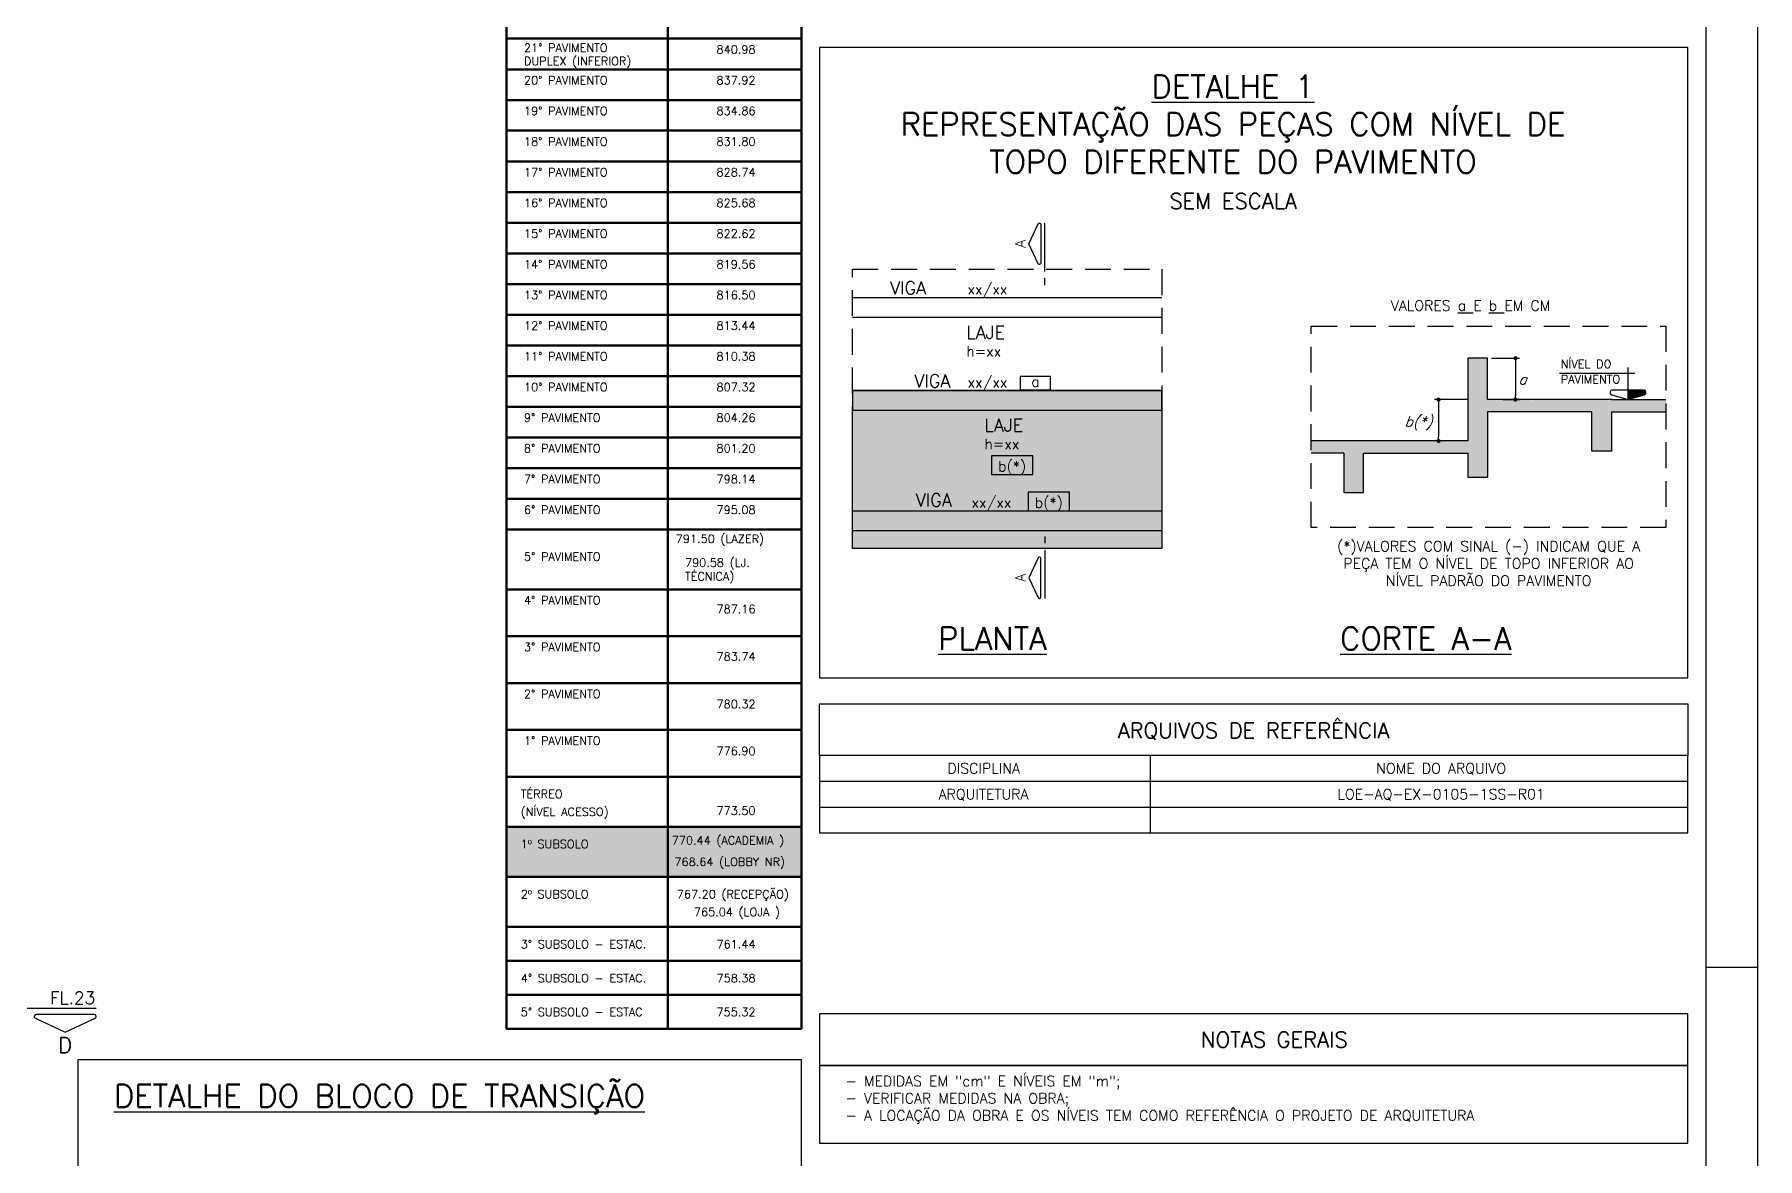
# Model space of a CAD drawing. Extents: x -4245 to 5400, y -2094 to 2406.
# Drawn here: x 3733 to 5400, y -795 to 293 of the extents above; entities that cross this region are included whole.
import ezdxf
from ezdxf.enums import TextEntityAlignment as Align

# ---------------------------------------------------------------- set-up
doc = ezdxf.new("R2010")
doc.units = 0
doc.header["$LTSCALE"] = 50
doc.header["$MEASUREMENT"] = 0
doc.linetypes.add('DASHED', pattern=[0.75, 0.5, -0.25])
doc.layers.get('0').update_dxf_attribs({"linetype": 'CONTINUOUS'})
doc.layers.add('ARQ-ANO-TXT', color=2, linetype='CONTINUOUS', lineweight=9)
doc.layers.add('ARQ-DET', color=1, linetype='CONTINUOUS', lineweight=9)
for name, color, linetype in [('F-AUX', 2, 'CONTINUOUS'), ('F-AUX-RED', 1, 'CONTINUOUS'), ('F-CORTE', 4, 'CONTINUOUS'), ('F-CORTE-INDICAÇÃO', 4, 'CONTINUOUS'), ('F-COTAS', 106, 'CONTINUOUS'), ('F-DESNIVEL-1', 254, 'CONTINUOUS'), ('F-DET_LINHA', 1, 'CONTINUOUS'), ('F-DET_TEXTO', 3, 'CONTINUOUS'), ('F-LAJES', 3, 'CONTINUOUS'), ('F-LAJES-DIM', 2, 'CONTINUOUS'), ('F-LAJES-NOME', 4, 'CONTINUOUS'), ('F-MARGEM', 1, 'CONTINUOUS'), ('F-SOLIDO', 71, 'CONTINUOUS'), ('F-TEXTO', 6, 'CONTINUOUS'), ('F-TEXTO-CYAN', 4, 'CONTINUOUS'), ('F-TEXTO-YELLOW', 2, 'CONTINUOUS'), ('F-VIGAS-DIM', 2, 'CONTINUOUS'), ('F-VIGAS-NOME', 4, 'CONTINUOUS')]:
    doc.layers.add(name, color=color, linetype=linetype)
doc.layers.add('F-DESNIVEL-2', color=7, linetype='CONTINUOUS', true_color=0xffd1e8)
doc.styles.add('8718-AE-BARR-FORM-R09$0$ROMANS', font='simplex.shx', dxfattribs={"oblique": 20})
doc.styles.add('CP-TEXTO', font='simplex.shx')
doc.styles.add('MCP', font='simplex.shx')
doc.styles.add('ROMANS', font='simplex.shx')

# ---------------------------------------------------------------- blocks, each defined once
blk = doc.blocks.new('A0-4L_900')
at = {"layer": 'F-MARGEM', "color": 2}
blk.add_line((191.9, 29.7), (192.9, 29.7), dxfattribs=at)
blk.add_lwpolyline([(0, 0), (0, 90), (192.9, 90), (192.9, 0)], close=True, dxfattribs=at)
at = {"layer": 'F-MARGEM', "color": 7}
blk.add_lwpolyline([(2.5, 89), (191.9, 89), (191.9, 1), (2.5, 1)], close=True, dxfattribs=at)
blk = doc.blocks.new('A$C037E4E7A')
h = blk.add_hatch(color=253)
h.dxf.hatch_style = 1
h.paths.add_polyline_path([(285.3, 195.3), (0, 195.3), (0, 146.9), (285.3, 146.9)])
at = {"layer": 'ARQ-DET', "lineweight": 50}
for p, q in [((285.3, 1086), (285.3, 0)), ((156.2, 1044.3), (156.2, 0)), ((0, 1017.2), (285.3, 1017.2)), ((0, 987.5), (285.3, 987.5)), ((0, 957.8), (285.3, 957.8)), ((0, 928.1), (285.3, 928.1)), ((0, 898.4), (285.3, 898.4)), ((0, 868.8), (285.3, 868.8)), ((0, 839.1), (285.3, 839.1)), ((0, 809.4), (285.3, 809.4)), ((0, 779.7), (285.3, 779.7)), ((0, 750), (285.3, 750)), ((0, 720.3), (285.3, 720.3)), ((0, 690.6), (285.3, 690.6)), ((0, 660.9), (285.3, 660.9)), ((0, 631.3), (285.3, 631.3)), ((0, 601.6), (285.3, 601.6)), ((0, 571.9), (285.3, 571.9)), ((0, 542.2), (285.3, 542.2)), ((0, 512.5), (285.3, 512.5)), ((0, 482.8), (285.3, 482.8)), ((0, 425), (285.3, 425)), ((0, 379.7), (285.3, 379.7)), ((0, 334.4), (285.3, 334.4)), ((0, 289.1), (285.3, 289.1)), ((0, 243.7), (285.3, 243.7)), ((0, 195.3), (285.3, 195.3)), ((0, 146.9), (285.3, 146.9)), ((0, 98.4), (285.3, 98.4)), ((0, 65.6), (285.3, 65.6)), ((0, 32.8), (285.3, 32.8)), ((0, 0), (285.3, 0))]:
    blk.add_line(p, q, dxfattribs=at)
at = {"layer": 'ARQ-DET', "lineweight": 70}
blk.add_line((0, 1044.3), (285.3, 1044.3), dxfattribs=at)
at = {"layer": 'ARQ-DET', "lineweight": 50}
blk.add_lwpolyline([(285.3, 0), (0, 0), (0, 1086), (285.3, 1086)], dxfattribs=at)
at = {"layer": 'ARQ-ANO-TXT', "color": 4, "lineweight": 20, "insert": (2.2, 1074.2), "char_height": 20, "width": 545.423, "attachment_point": 1, "style": 'ROMANS'}
blk.add_mtext('TABELA DE NÍVEIS ', dxfattribs=at)
at = {"layer": 'ARQ-ANO-TXT', "color": 4, "char_height": 10, "attachment_point": 1, "style": 'ROMANS'}
for s, insert, width in [('PAVIMENTO', (26.6, 1035.9), 124.262), ('NÍVEL OSSO(m)', (165.1, 1038.1), 127.869)]:
    blk.add_mtext(s, dxfattribs=dict(at, insert=insert, width=width))
at = {"layer": 'F-AUX', "char_height": 8, "attachment_point": 1, "style": 'ROMANS'}
for s, insert, width in [('COBERTURA', (16.9, 1010.7), 88.586), ('846.69', (203.2, 1010.7), 44.093), ('ÁTICO', (16.9, 981), 43.291), ('844.04', (203.2, 981), 44.093), ('21° PAVIMENTO', (16.9, 953), 110.633), ('840.98', (203.2, 951.3), 44.093), ('DUPLEX (INFERIOR)', (16.9, 940.1), 139.329), ('20° PAVIMENTO', (16.9, 921.6), 110.633), ('837.92', (203.2, 921.6), 44.093), ('19° PAVIMENTO', (16.9, 891.9), 110.633), ('834.86', (203.2, 891.9), 44.093), ('18° PAVIMENTO', (16.9, 862.2), 110.633), ('831.80', (203.2, 862.2), 44.093), ('17° PAVIMENTO', (16.9, 832.6), 110.633), ('828.74', (203.2, 832.6), 44.093), ('16° PAVIMENTO', (16.9, 802.9), 110.633), ('825.68', (203.2, 802.9), 44.093), ('15° PAVIMENTO', (16.9, 773.2), 110.633), ('822.62', (203.2, 773.2), 44.093), ('14° PAVIMENTO', (16.9, 743.5), 110.633), ('819.56', (203.2, 743.5), 44.093), ('13° PAVIMENTO', (16.9, 713.8), 110.633), ('816.50', (203.2, 713.8), 44.093), ('12° PAVIMENTO', (16.9, 684.1), 110.633), ('813.44', (203.2, 684.1), 44.093), ('11° PAVIMENTO', (16.9, 654.4), 110.633), ('810.38', (203.2, 654.4), 44.093), ('10° PAVIMENTO', (16.9, 624.7), 110.633), ('807.32', (203.2, 624.7), 44.093), ('9° PAVIMENTO', (16.9, 595.1), 102.616), ('804.26', (203.2, 595.1), 44.093), ('8° PAVIMENTO', (16.9, 565.4), 102.616), ('801.20', (203.2, 565.4), 44.093), ('7° PAVIMENTO', (16.9, 535.7), 102.616), ('798.14', (203.2, 535.7), 44.093), ('6° PAVIMENTO', (16.9, 506), 102.616), ('795.08', (203.2, 506), 44.093), ('791.50 (LAZER)', (163.8, 477.9), 196.167), ('5° PAVIMENTO', (16.9, 460.7), 102.616), ('790.58 (LJ. TÉCNICA)', (172.7, 454.9), 92.185), ('4° PAVIMENTO', (16.9, 418.5), 102.616), ('787.16', (203.2, 410), 44.093), ('3° PAVIMENTO', (16.9, 373.2), 102.616), ('783.74', (203.2, 364.1), 44.093), ('2° PAVIMENTO', (16.9, 327.9), 102.616), ('780.32', (203.2, 318), 44.093), ('1° PAVIMENTO', (16.9, 282.6), 102.616), ('776.90 ', (203.2, 272.7), 48.101), ('TÉRREO ', (13.8, 231), 62.932), ('(NÍVEL ACESSO)', (13.8, 213.8), 114.24), ('773.50', (203.2, 214.9), 44.093), ('770.44 (ACADEMIA )', (159.9, 186.2), 177.647), ('1º SUBSOLO', (13.8, 182.6), 85.781), ('768.64 (LOBBY NR)', (162.5, 165.4), 129.473), ('2º SUBSOLO', (13.8, 134.1), 85.781), ('767.20 (RECEPÇÃO)', (164.8, 134.1), 137.089), ('765.04 (LOJA )', (181.3, 116.9), 97.405), ('3° SUBSOLO - ESTAC.', (13.8, 85.7), 151.92), ('761.44', (203.2, 85.7), 44.093), ('4° SUBSOLO - ESTAC.', (13.8, 52.9), 151.92), ('758.38', (203.2, 52.9), 44.093), ('5° SUBSOLO - ESTAC', (13.8, 20.1), 147.911), ('755.32', (203.2, 20.1), 44.093)]:
    blk.add_mtext(s, dxfattribs=dict(at, insert=insert, width=width))
blk = doc.blocks.new('*U107')
at = {"layer": 'F-LAJES-DIM', "color": 1}
blk.add_lwpolyline([(0, 0), (40, 0), (40, 18), (0, 18)], close=True, dxfattribs=at)
at = {"layer": 'F-LAJES-DIM', "style": 'MCP'}
blk.add_attdef('DIM', text='', height=10, dxfattribs=at).set_placement((20, 8), align=Align.MIDDLE_CENTER)
blk = doc.blocks.new('*U108')
at = {"layer": 'F-LAJES-DIM', "color": 1}
blk.add_lwpolyline([(0, 0), (29.4, 0), (29.4, 13), (0, 13)], close=True, dxfattribs=at)
at = {"layer": 'F-LAJES-DIM', "style": 'MCP'}
blk.add_attdef('DIM', text='', height=10, dxfattribs=at).set_placement((14.7, 8), align=Align.MIDDLE_CENTER)
blk = doc.blocks.new('_DOT')
at = {"color": 0, "linetype": 'ByBlock'}
blk.add_line((-0.5, 0), (-1, 0), dxfattribs=at)
at = {"color": 0, "linetype": 'ByBlock', "const_width": 0.5}
blk.add_lwpolyline([(-0.25, 0, 1), (0.25, 0, 1)], format="xyb", close=True, dxfattribs=at)
blk = doc.blocks.new('*U106')
at = {"layer": 'F-LAJES-DIM', "color": 1}
blk.add_lwpolyline([(0, 0), (40.2, 0), (40.2, 18), (0, 18)], close=True, dxfattribs=at)
at = {"layer": 'F-LAJES-DIM', "style": 'MCP'}
blk.add_attdef('DIM', text='', height=10, dxfattribs=at).set_placement((20.1, 8), align=Align.MIDDLE_CENTER)
blk = doc.blocks.new('*U188')
at = {"layer": 'F-CORTE-INDICAÇÃO'}
for p, q in [((70, 0), (0, 0)), ((80, 0), (90, 0)), ((100, 0), (170, 0))]:
    blk.add_line(p, q, dxfattribs=at)
blk.add_lwpolyline([(112, 6, -0.802585), (111.2, 9.8), (140, 23.3), (168.8, 9.8, -0.802585), (168, 6)], format="xyb", close=True, dxfattribs=at)
at = {"layer": 'F-CORTE-INDICAÇÃO', "style": 'ROMANS'}
blk.add_attdef('CORTE', text='', height=15, dxfattribs=at).set_placement((140, 35.8), align=Align.MIDDLE_CENTER)
at = {"layer": 'F-CORTE-INDICAÇÃO', "color": 2, "style": 'ROMANS'}
blk.add_attdef('FOLHA', text='', height=12, dxfattribs=at).set_placement((147.1, -10), align=Align.MIDDLE_CENTER)

msp = doc.modelspace()

# ---------------------------------------------------------------- hatches: boundary and pattern name
at = {"layer": 'F-DESNIVEL-1'}
h = msp.add_hatch(color=256, dxfattribs=at)
h.dxf.hatch_style = 1
h.paths.add_polyline_path([(4823.982, -204.618), (4524.554, -204.618), (4524.554, -70.831), (4823.982, -70.831)])
at = {"layer": 'F-DESNIVEL-2'}
h = msp.add_hatch(color=256, dxfattribs=at)
h.dxf.hatch_style = 1
h.paths.add_polyline_path([(4524.554, -70.831), (4823.982, -70.831), (4823.982, -51.831), (4524.554, -51.831)])
at = {"layer": 'F-SOLIDO'}
for points in [[(4968.485, -100.53), (4999.839, -100.53), (5090.559, -100.53, 0.41421356), (5091.559, -101.53, 0.41421356), (5092.559, -100.53), (5119.839, -100.53), (5119.839, -60.53), (5119.839, -20.53), (5138.839, -20.53), (5138.839, -60.53), (5180.915, -60.53, 0.41421356), (5181.915, -61.53, 0.41421356), (5182.915, -60.53), (5258.839, -60.53), (5274.835, -60.53), (5311.57, -60.53), (5311.57, -72.53), (5258.839, -72.53), (5258.839, -110.53), (5239.839, -110.53), (5239.839, -72.53), (5138.839, -72.53), (5138.839, -135.53), (5119.839, -135.53), (5119.839, -112.53), (5018.839, -112.53), (5018.839, -150.53), (4999.839, -150.53), (4999.839, -112.53), (4968.485, -112.53)], [(5274.835, -51.001), (5290.035, -51.001, -0.41421356), (5291.635, -52.601), (5291.635, -54.61, -0.33120617), (5290.495, -56.143), (5275.295, -60.463, -0.07299342), (5274.835, -60.53)]]:
    msp.add_hatch(color=256, dxfattribs=at).paths.add_polyline_path(points)

# ---------------------------------------------------------------- linework, layer by layer
at = {"layer": 'F-AUX', "color": 2}
for p, q in [((5274.835, -29.401), (5274.835, -60.53)), ((5281.555, -35.365), (5208.635, -35.365))]:
    msp.add_line(p, q, dxfattribs=at)
msp.add_lwpolyline([(5275.295, -60.463, -0.14676884), (5274.376, -60.463), (5259.176, -56.143, -0.33120617), (5258.035, -54.61), (5258.035, -52.601, -0.41421356), (5259.635, -51.001), (5290.035, -51.001, -0.41421356), (5291.635, -52.601), (5291.635, -54.61, -0.33120617), (5290.495, -56.143), (5275.295, -60.463, -0.14676884), (5274.376, -60.463)], format="xyb", dxfattribs=at)
at = {"layer": 'F-CORTE'}
for p, q in [((5119.839, -112.53), (5119.839, -135.53)), ((5119.839, -135.53), (5138.839, -135.53))]:
    msp.add_line(p, q, dxfattribs=at)
for points in [[(5258.839, -60.53), (5138.839, -60.53), (5138.839, -20.53), (5119.839, -20.53), (5119.839, -100.53), (4999.839, -100.53)], [(5258.839, -60.53), (5311.57, -60.53)], [(5258.839, -72.53), (5258.839, -110.53), (5239.839, -110.53), (5239.839, -72.53), (5138.839, -72.53), (5138.839, -135.53)], [(5258.839, -72.53), (5311.57, -72.53)], [(4999.839, -100.53), (4968.485, -100.53)], [(4999.839, -112.53), (4968.485, -112.53)], [(4999.839, -112.53), (4999.839, -150.53), (5018.839, -150.53), (5018.839, -112.53), (5119.839, -112.53)]]:
    msp.add_lwpolyline(points, dxfattribs=at)
at = {"layer": 'F-CORTE-INDICAÇÃO'}
for p, q in [((4710.708, 63.502), (4710.708, 110.169)), ((4710.708, 50.169), (4710.708, 56.835)), ((4710.708, -192.915), (4710.708, -199.581)), ((4710.708, -206.248), (4710.708, -252.915))]:
    msp.add_line(p, q, dxfattribs=at)
for points in [[(4706.708, 71.502, -0.80258485), (4704.166, 70.938), (4695.199, 90.169), (4704.166, 109.399, -0.80258485), (4706.708, 108.835)], [(4706.708, -214.248, 0.80258485), (4704.166, -213.684), (4695.199, -232.915), (4704.166, -252.145, 0.80258485), (4706.708, -251.581)]]:
    msp.add_lwpolyline(points, format="xyb", close=True, dxfattribs=at)
at = {"layer": 'F-COTAS'}
for p, q in [((5142.839, -20.53), (5169.977, -20.53)), ((5165.977, -24.53), (5165.977, -56.53)), ((5119.839, -60.53), (5087.559, -60.53)), ((5091.559, -64.53), (5091.559, -96.53)), ((5153.899, -60.53), (5169.977, -60.53)), ((5111.393, -100.53), (5087.559, -100.53))]:
    msp.add_line(p, q, dxfattribs=at)
at = {"layer": 'F-DESNIVEL-1'}
msp.add_lwpolyline([(4823.982, -204.618), (4524.554, -204.618), (4524.554, -70.831), (4823.982, -70.831)], close=True, dxfattribs=at)
at = {"layer": 'F-DESNIVEL-2'}
msp.add_lwpolyline([(4524.554, -70.831), (4823.982, -70.831), (4823.982, -51.831), (4524.554, -51.831)], close=True, dxfattribs=at)
at = {"layer": 'F-DET_LINHA'}
for p, q in [((4812.664, -404.799), (4812.664, -429.799)), ((4812.664, -429.799), (4812.664, -454.799)), ((4812.664, -454.799), (4812.664, -479.799)), ((4492.664, -704.799), (5332.664, -704.799)), ((4492.664, -779.799), (5332.664, -779.799))]:
    msp.add_line(p, q, dxfattribs=at)
at = {"layer": 'F-DET_LINHA', "color": 1}
msp.add_lwpolyline([(4492.664, -329.799), (5332.664, -329.799), (5332.664, 280.201), (4492.664, 280.201)], close=True, dxfattribs=at)
at = {"layer": 'F-DET_LINHA', "color": 1, "linetype": 'DASHED'}
for points in [[(4524.554, 65.594), (4823.982, 65.594), (4823.982, -204.618), (4524.554, -204.618)], [(5311.57, -184.41), (4968.485, -184.41), (4968.485, 10.61), (5311.57, 10.61)]]:
    msp.add_lwpolyline(points, close=True, dxfattribs=at)
at = {"layer": 'F-DET_LINHA'}
for points in [[(5332.664, -404.799), (4492.664, -404.799), (4492.664, -354.799), (5332.664, -354.799)], [(4492.664, -704.799), (5332.664, -704.799), (5332.664, -654.799), (4492.664, -654.799)], [(4492.664, -779.799), (5332.664, -779.799), (5332.664, -704.799), (4492.664, -704.799)]]:
    msp.add_lwpolyline(points, close=True, dxfattribs=at)
for points in [[(4492.664, -404.799), (4492.664, -429.799), (5332.664, -429.799), (5332.664, -404.799)], [(4492.664, -429.799), (4492.664, -454.799), (5332.664, -454.799), (5332.664, -429.799)], [(4492.664, -454.799), (4492.664, -479.799), (5332.664, -479.799), (5332.664, -454.799)]]:
    msp.add_lwpolyline(points, dxfattribs=at)
at = {"layer": 'F-DET_LINHA', "color": 1}
msp.add_lwpolyline([(3775.164, -699.167), (3775.164, -2014.493), (4475.164, -2014.493), (4475.164, -699.167), (3775.164, -699.167)], dxfattribs=at)
at = {"layer": 'F-LAJES'}
for points in [[(4524.554, 38.169), (4823.982, 38.169)], [(4524.554, 19.169), (4823.982, 19.169)], [(4524.554, -51.831), (4823.982, -51.831)], [(4524.554, -70.831), (4823.982, -70.831)], [(4524.554, -168.128), (4823.982, -168.128)], [(4524.554, -187.128), (4823.982, -187.128)]]:
    msp.add_lwpolyline(points, dxfattribs=at)

# ---------------------------------------------------------------- block references
at = {"layer": 'F-AUX-RED'}
msp.add_blockref('A$C037E4E7A', (4189.867, -669.167), dxfattribs=at)
at = {"layer": 'F-CORTE-INDICAÇÃO', "linetype": 'Continuous'}
ref = msp.add_blockref('*U188', (3622.98, -649.338), dxfattribs=dict(at, xscale=-1, rotation=180))
ref.add_attrib('FOLHA', 'FL.23', dxfattribs={"color": 2, "height": 12, "style": 'ROMANS'}).set_placement((3770.048, -639.338), align=Align.MIDDLE_CENTER)
ref.add_attrib('CORTE', 'D', dxfattribs={"height": 15, "style": 'ROMANS'}).set_placement((3762.98, -685.102), align=Align.MIDDLE_CENTER)
at = {"layer": 'F-COTAS', "xscale": 4, "yscale": 4, "zscale": 4}
for p, rotation in [((5165.977, -20.53), 90), ((5091.559, -60.53), 90), ((5165.977, -60.53), 270), ((5091.559, -100.53), 270)]:
    msp.add_blockref('_DOT', p, dxfattribs=dict(at, rotation=rotation))
at = {"layer": 'F-LAJES-DIM', "linetype": 'Continuous'}
for name, p, values in [('*U108', (4686.896, -51.106), {'DIM': 'a'}), ('*U107', (4659.055, -132.971), {'DIM': 'b(*)'}), ('*U106', (4694.454, -168.128), {'DIM': 'b(*)'})]:
    msp.add_blockref(name, p, dxfattribs=at).add_auto_attribs(values)
at = {"layer": 'F-MARGEM', "linetype": 'Continuous', "xscale": 50, "yscale": 50, "zscale": 50}
msp.add_blockref('A0-4L_900', (-4244.836, -2094.493), dxfattribs=at)

# ---------------------------------------------------------------- texts
at = {"layer": 'F-CORTE-INDICAÇÃO', "style": 'ROMANS'}
for p in [(4686.866, 90.169), (4686.866, -232.915)]:
    msp.add_attdef('A', text='A', height=10, rotation=90, dxfattribs=at).set_placement(p, align=Align.MIDDLE_CENTER)
at = {"layer": 'F-DET_TEXTO', "color": 4, "style": '8718-AE-BARR-FORM-R09$0$ROMANS'}
for s, p in [('ARQUIVOS DE REFERÊNCIA', (4912.664, -380.65)), ('NOTAS GERAIS', (4932.664, -679.799))]:
    msp.add_text(s, height=15, dxfattribs=at).set_placement(p, align=Align.MIDDLE_CENTER)
at = {"layer": 'F-LAJES-DIM', "linetype": 'Continuous', "style": 'MCP'}
for p in [(4634.683, -18.777), (4652.215, -108.518)]:
    msp.add_text('h=xx', height=10, dxfattribs=at).set_placement(p)
at = {"layer": 'F-LAJES-NOME', "linetype": 'Continuous', "style": 'MCP'}
for p in [(4634.683, -1.777), (4652.215, -91.518)]:
    msp.add_text('LAJE', height=12.5, dxfattribs=at).set_placement(p)
at = {"layer": 'F-TEXTO', "style": 'ROMANS'}
for s, p in [('%%UPLANTA', (4607.457, -302.596)), ('%%UCORTE A-A', (4996.332, -302.596)), ('%%UDETALHE DO BLOCO DE TRANSIÇÃO', (3810.066, -745.147))]:
    msp.add_text(s, height=21.875, dxfattribs=at).set_placement(p)
at = {"layer": 'F-TEXTO', "color": 4, "style": 'MCP'}
for s, p in [('DISCIPLINA', (4651.526, -417.299)), ('NOME DO ARQUIVO', (5094.031, -417.299))]:
    msp.add_text(s, height=10, dxfattribs=at).set_placement(p, align=Align.MIDDLE_CENTER)
at = {"layer": 'F-TEXTO', "color": 3, "style": 'MCP'}
for s, p in [('ARQUITETURA', (4651.364, -442.299)), ('LOE-AQ-EX-0105-1SS-R01', (5094.037, -442.299))]:
    msp.add_text(s, height=10, dxfattribs=at).set_placement(p, align=Align.MIDDLE_CENTER)
at = {"layer": 'F-TEXTO', "insert": (4892.664, 205.934), "char_height": 21.875, "width": 750, "attachment_point": 5, "style": 'ROMANS'}
msp.add_mtext('{\\LDETALHE 1}\\PREPRESENTAÇÃO DAS PEÇAS COM NÍVEL DE TOPO DIFERENTE DO PAVIMENTO', dxfattribs=at)
at = {"layer": 'F-TEXTO', "color": 3, "char_height": 8, "attachment_point": 1, "style": 'MCP'}
for s, insert in [('NÍVEL DO', (5209.77, -22.095)), ('PAVIMENTO', (5209.77, -36.841))]:
    msp.add_mtext_dynamic_manual_height_columns(s, width=59.10237, gutter_width=12.5, heights=[0], dxfattribs=dict(at, insert=insert))
at = {"layer": 'F-TEXTO', "color": 3, "insert": (4517.664, -714.799), "char_height": 10, "width": 840.80067, "attachment_point": 1, "style": 'CP-TEXTO'}
msp.add_mtext('- MEDIDAS EM "cm" E NÍVEIS EM "m";\\P- VERIFICAR MEDIDAS NA OBRA;\\P- A LOCAÇÃO DA OBRA E OS NÍVEIS TEM COMO REFERÊNCIA O PROJETO DE ARQUITETURA', dxfattribs=at)
at = {"layer": 'F-TEXTO-CYAN', "style": 'ROMANS', "oblique": 20}
for s, p in [('a', (5168.693, -45.797)), ('b(*)', (5058.543, -86.654))]:
    msp.add_text(s, height=10, dxfattribs=at).set_placement(p)
at = {"layer": 'F-TEXTO-CYAN', "color": 3, "char_height": 10, "style": 'ROMANS'}
for s, insert, width, attachment_point in [('VALORES {\\La} E {\\Lb} EM CM', (5045.408, 35.458), 491.08938, 1), ('(*)VALORES COM SINAL (-) INDICAM QUE A PEÇA TEM O NÍVEL DE TOPO INFERIOR AO NÍVEL PADRÃO DO PAVIMENTO', (5140.027, -219.077), 343.08504, 5)]:
    msp.add_mtext(s, dxfattribs=dict(at, insert=insert, width=width, attachment_point=attachment_point))
at = {"layer": 'F-TEXTO-YELLOW', "style": 'ROMANS'}
msp.add_text('SEM ESCALA', height=15, dxfattribs=at).set_placement((4831.161, 124.035))
at = {"layer": 'F-VIGAS-DIM', "linetype": 'Continuous', "style": 'MCP'}
for p in [(4635.939, 41.294), (4635.939, -48.706), (4639.757, -165.003)]:
    msp.add_text('xx/xx', height=10, dxfattribs=at).set_placement(p)
at = {"layer": 'F-VIGAS-NOME', "linetype": 'Continuous', "style": 'MCP'}
for p in [(4560.939, 41.294), (4584.399, -48.706), (4585.807, -164.023)]:
    msp.add_text('VIGA', height=12.5, dxfattribs=at).set_placement(p)

doc.saveas('drawing.dxf')
